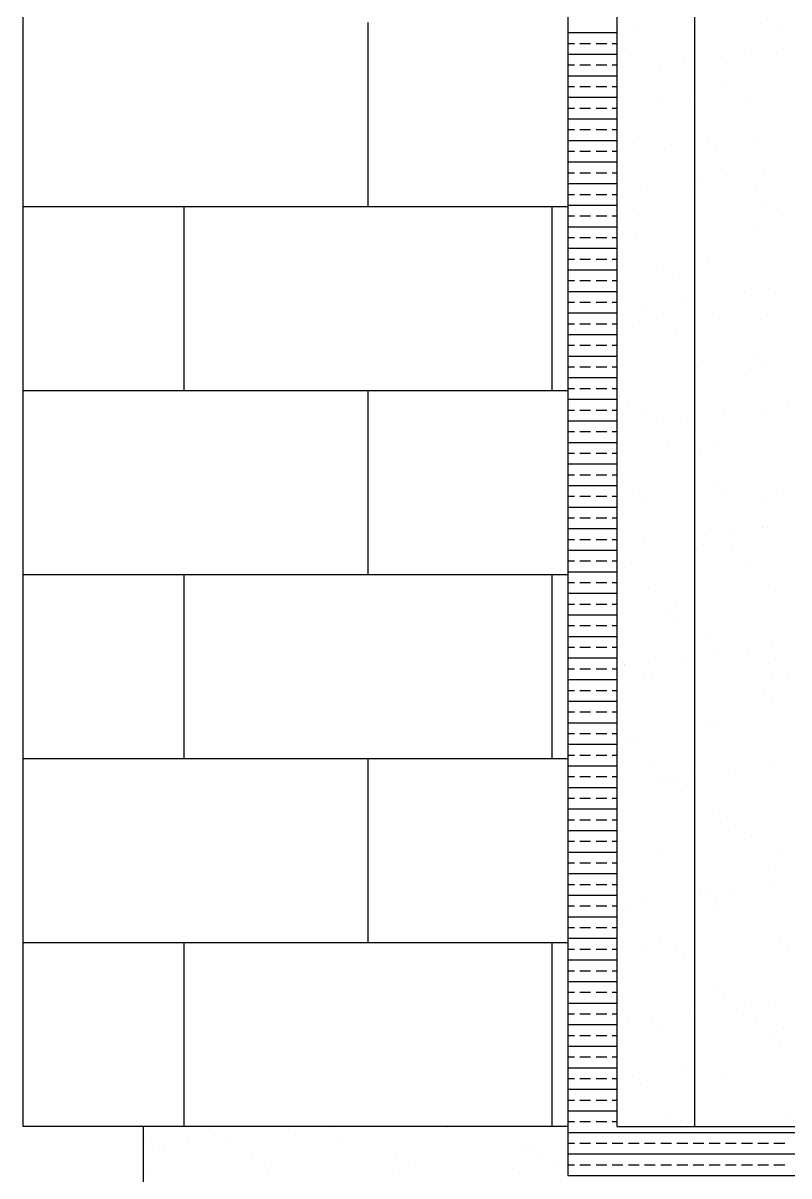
# Model space of a CAD drawing. Header units: metres. Extents: x -54 to 177, y -43 to 77.
# Drawn here: x 27.0703 to 27.3891, y 9.083 to 9.563 of the extents above; entities that cross this region are included whole.
import ezdxf

# ---------------------------------------------------------------- set-up
doc = ezdxf.new("R2010")
doc.units = ezdxf.units.M
doc.header["$LTSCALE"] = 2
doc.header["$MEASUREMENT"] = 0

# ---------------------------------------------------------------- blocks, each defined once
blk = doc.blocks.new('A$C64980A76')
at = {"color": 0}
for p, q in [((86.1857, 19.5578), (86.1857, 8.7976)), ((86.1857, 19.5578), (86.1857, 8.7976)), ((83.7697, 9.0143), (83.7697, 19.3411)), ((86.4024, 19.3411), (86.4024, 9.0143)), ((86.4024, 19.3411), (86.4024, 9.0143)), ((86.7466, 19.3634), (86.7466, 9.0143)), ((85.2996, 13.094), (85.2996, 13.91)), ((87.0384, 13.9056), (87.0384, 13.9056)), ((86.1857, 13.8654), (86.4024, 13.8654)), ((86.4805, 13.8788), (86.4805, 13.8788)), ((86.4805, 13.8788), (86.4805, 13.8788)), ((87.1157, 13.88), (87.1157, 13.88)), ((86.1857, 13.8175), (86.2144, 13.8175)), ((86.2383, 13.8175), (86.2861, 13.8175)), ((86.31, 13.8175), (86.3578, 13.8175)), ((86.3817, 13.8175), (86.4024, 13.8175)), ((86.1857, 13.7697), (86.4024, 13.7697)), ((86.4648, 13.7649), (86.4648, 13.7649)), ((86.4648, 13.7649), (86.4648, 13.7649)), ((86.8661, 13.758), (86.8661, 13.758)), ((86.9987, 13.7717), (86.9987, 13.7717)), ((87.1432, 13.7944), (87.1432, 13.7944)), ((86.1857, 13.7219), (86.2144, 13.7219)), ((86.2383, 13.7219), (86.2861, 13.7219)), ((86.31, 13.7219), (86.3578, 13.7219)), ((86.3817, 13.7219), (86.4024, 13.7219)), ((86.4252, 13.7265), (86.4252, 13.7265)), ((86.4252, 13.7265), (86.4252, 13.7265)), ((86.5941, 13.7221), (86.5941, 13.7221)), ((86.5941, 13.7221), (86.5941, 13.7221)), ((86.7003, 13.7361), (86.7003, 13.7361)), ((86.7003, 13.7361), (86.7003, 13.7361)), ((86.1857, 13.6741), (86.4024, 13.6741)), ((86.1857, 13.6263), (86.2144, 13.6263)), ((86.2383, 13.6263), (86.2861, 13.6263)), ((86.31, 13.6263), (86.3578, 13.6263)), ((86.3817, 13.6263), (86.4024, 13.6263)), ((86.8848, 13.6213), (86.8848, 13.6213)), ((86.1857, 13.5785), (86.4024, 13.5785)), ((86.6027, 13.5639), (86.6027, 13.5639)), ((86.6027, 13.5639), (86.6027, 13.5639)), ((86.7236, 13.5606), (86.7236, 13.5606)), ((86.7236, 13.5606), (86.7236, 13.5606)), ((86.9708, 13.5665), (86.9708, 13.5665)), ((86.1857, 13.5307), (86.2144, 13.5307)), ((86.2383, 13.5307), (86.2861, 13.5307)), ((86.31, 13.5307), (86.3578, 13.5307)), ((86.3817, 13.5307), (86.4024, 13.5307)), ((86.1857, 13.4829), (86.4024, 13.4829)), ((86.1857, 13.4351), (86.2144, 13.4351)), ((86.2383, 13.4351), (86.2861, 13.4351)), ((86.31, 13.4351), (86.3578, 13.4351)), ((86.3817, 13.4351), (86.4024, 13.4351)), ((86.1857, 13.3873), (86.4024, 13.3873)), ((86.4776, 13.3719), (86.4776, 13.3719)), ((86.4776, 13.3719), (86.4776, 13.3719)), ((86.6452, 13.368), (86.6452, 13.368)), ((86.6452, 13.368), (86.6452, 13.368)), ((86.8057, 13.3779), (86.8057, 13.3779)), ((86.8433, 13.3434), (86.8433, 13.3434)), ((87.0116, 13.3787), (87.0116, 13.3787)), ((86.1857, 13.3395), (86.2144, 13.3395)), ((86.1857, 13.2917), (86.4024, 13.2917)), ((86.2383, 13.3395), (86.2861, 13.3395)), ((86.31, 13.3395), (86.3578, 13.3395)), ((86.3817, 13.3395), (86.4024, 13.3395)), ((86.1857, 13.2438), (86.2144, 13.2438)), ((86.2383, 13.2438), (86.2861, 13.2438)), ((86.31, 13.2438), (86.3578, 13.2438)), ((86.3817, 13.2438), (86.4024, 13.2438)), ((87.0542, 13.2546), (87.0542, 13.2546)), ((86.1857, 13.196), (86.4024, 13.196)), ((86.7822, 13.2188), (86.7822, 13.2188)), ((86.8884, 13.2327), (86.8884, 13.2327)), ((86.1857, 13.1482), (86.2144, 13.1482)), ((86.2383, 13.1482), (86.2861, 13.1482)), ((86.31, 13.1482), (86.3578, 13.1482)), ((86.3817, 13.1482), (86.4024, 13.1482)), ((86.5051, 13.1823), (86.5051, 13.1823)), ((86.5051, 13.1823), (86.5051, 13.1823)), ((86.7364, 13.1676), (86.7364, 13.1676)), ((86.7364, 13.1676), (86.7364, 13.1676)), ((87.0208, 13.1808), (87.0208, 13.1808)), ((83.7697, 13.094), (86.1857, 13.094)), ((84.4837, 12.2781), (84.4837, 13.094)), ((86.1156, 12.2781), (86.1156, 13.094)), ((86.1857, 13.1004), (86.4024, 13.1004)), ((86.4143, 13.1093), (86.4143, 13.1093)), ((86.4143, 13.1093), (86.4143, 13.1093)), ((87.0495, 13.1105), (87.0495, 13.1105)), ((86.1857, 13.0526), (86.2144, 13.0526)), ((86.2383, 13.0526), (86.2861, 13.0526)), ((86.31, 13.0526), (86.3578, 13.0526)), ((86.3817, 13.0526), (86.4024, 13.0526)), ((86.5003, 13.0545), (86.5003, 13.0545)), ((86.5003, 13.0545), (86.5003, 13.0545)), ((87.1356, 13.0557), (87.1356, 13.0557)), ((86.1857, 13.0048), (86.4024, 13.0048)), ((86.4076, 13.0018), (86.4076, 13.0018)), ((86.4076, 13.0018), (86.4076, 13.0018)), ((87.0244, 12.9856), (87.0244, 12.9856)), ((86.1857, 12.957), (86.2144, 12.957)), ((86.2383, 12.957), (86.2861, 12.957)), ((86.31, 12.957), (86.3578, 12.957)), ((86.3817, 12.957), (86.4024, 12.957)), ((86.4905, 12.9788), (86.4905, 12.9788)), ((86.4905, 12.9788), (86.4905, 12.9788)), ((86.1857, 12.9092), (86.4024, 12.9092)), ((86.1857, 12.8614), (86.2144, 12.8614)), ((86.2383, 12.8614), (86.2861, 12.8614)), ((86.31, 12.8614), (86.3578, 12.8614)), ((86.3817, 12.8614), (86.4024, 12.8614)), ((86.81, 12.8572), (86.81, 12.8572)), ((86.1857, 12.8136), (86.4024, 12.8136)), ((86.6106, 12.8157), (86.6106, 12.8157)), ((86.6106, 12.8157), (86.6106, 12.8157)), ((86.6482, 12.7813), (86.6482, 12.7813)), ((86.6482, 12.7813), (86.6482, 12.7813)), ((86.1857, 12.7658), (86.2144, 12.7658)), ((86.2383, 12.7658), (86.2861, 12.7658)), ((86.31, 12.7658), (86.3578, 12.7658)), ((86.3817, 12.7658), (86.4024, 12.7658)), ((86.7493, 12.7745), (86.7493, 12.7745)), ((87.0764, 12.7293), (87.0764, 12.7293)), ((86.1857, 12.7179), (86.4024, 12.7179)), ((86.6932, 12.6789), (86.6932, 12.6789)), ((86.6932, 12.6789), (86.6932, 12.6789)), ((86.9703, 12.7154), (86.9703, 12.7154)), ((86.1857, 12.6701), (86.2144, 12.6701)), ((86.2383, 12.6701), (86.2861, 12.6701)), ((86.31, 12.6701), (86.3578, 12.6701)), ((86.3817, 12.6701), (86.4024, 12.6701)), ((86.4212, 12.6431), (86.4212, 12.6431)), ((86.4212, 12.6431), (86.4212, 12.6431)), ((86.5274, 12.6571), (86.5274, 12.6571)), ((86.5274, 12.6571), (86.5274, 12.6571)), ((86.1857, 12.6223), (86.4024, 12.6223)), ((86.5033, 12.5858), (86.5033, 12.5858)), ((86.5033, 12.5858), (86.5033, 12.5858)), ((86.579, 12.5985), (86.579, 12.5985)), ((86.579, 12.5985), (86.579, 12.5985)), ((86.8257, 12.6186), (86.8257, 12.6186)), ((87.0373, 12.5926), (87.0373, 12.5926)), ((86.1857, 12.5745), (86.2144, 12.5745)), ((86.1857, 12.5267), (86.4024, 12.5267)), ((86.2383, 12.5745), (86.2861, 12.5745)), ((86.31, 12.5745), (86.3578, 12.5745)), ((86.3817, 12.5745), (86.4024, 12.5745)), ((86.6651, 12.5437), (86.6651, 12.5437)), ((86.6651, 12.5437), (86.6651, 12.5437)), ((86.1857, 12.4789), (86.2144, 12.4789)), ((86.2383, 12.4789), (86.2861, 12.4789)), ((86.31, 12.4789), (86.3578, 12.4789)), ((86.3817, 12.4789), (86.4024, 12.4789)), ((86.1857, 12.4311), (86.4024, 12.4311)), ((87.0287, 12.4326), (87.0287, 12.4326)), ((86.1857, 12.3833), (86.2144, 12.3833)), ((86.2383, 12.3833), (86.2861, 12.3833)), ((86.31, 12.3833), (86.3578, 12.3833)), ((86.3817, 12.3833), (86.4024, 12.3833)), ((86.7621, 12.3815), (86.7621, 12.3815)), ((87.0663, 12.3981), (87.0663, 12.3981)), ((86.1857, 12.3355), (86.4024, 12.3355)), ((86.9747, 12.3464), (86.9747, 12.3464)), ((83.7697, 12.2781), (86.1857, 12.2781)), ((85.2996, 11.4622), (85.2996, 12.2781)), ((86.1857, 12.2877), (86.2144, 12.2877)), ((86.2383, 12.2877), (86.2861, 12.2877)), ((86.31, 12.2877), (86.3578, 12.2877)), ((86.3817, 12.2877), (86.4024, 12.2877)), ((86.1857, 12.2399), (86.4024, 12.2399)), ((86.4155, 12.2536), (86.4155, 12.2536)), ((86.4155, 12.2536), (86.4155, 12.2536)), ((86.4531, 12.2191), (86.4531, 12.2191)), ((86.4531, 12.2191), (86.4531, 12.2191)), ((86.1857, 12.192), (86.2144, 12.192)), ((86.2383, 12.192), (86.2861, 12.192)), ((86.31, 12.192), (86.3578, 12.192)), ((86.3817, 12.192), (86.4024, 12.192)), ((86.5162, 12.1927), (86.5162, 12.1927)), ((86.5162, 12.1927), (86.5162, 12.1927)), ((86.8813, 12.1755), (86.8813, 12.1755)), ((87.0501, 12.1996), (87.0501, 12.1996)), ((87.1583, 12.212), (87.1583, 12.212)), ((86.1857, 12.1442), (86.4024, 12.1442)), ((86.6093, 12.1397), (86.6093, 12.1397)), ((86.6093, 12.1397), (86.6093, 12.1397)), ((86.7154, 12.1537), (86.7154, 12.1537)), ((86.7154, 12.1537), (86.7154, 12.1537)), ((86.1857, 12.0964), (86.2144, 12.0964)), ((86.2383, 12.0964), (86.2861, 12.0964)), ((86.31, 12.0964), (86.3578, 12.0964)), ((86.3817, 12.0964), (86.4024, 12.0964)), ((86.7438, 12.0877), (86.7438, 12.0877)), ((86.7438, 12.0877), (86.7438, 12.0877)), ((86.1857, 12.0486), (86.4024, 12.0486)), ((86.6306, 12.0565), (86.6306, 12.0565)), ((86.6306, 12.0565), (86.6306, 12.0565)), ((86.8298, 12.0329), (86.8298, 12.0329)), ((86.1857, 12.0008), (86.2144, 12.0008)), ((86.2383, 12.0008), (86.2861, 12.0008)), ((86.31, 12.0008), (86.3578, 12.0008)), ((86.3817, 12.0008), (86.4024, 12.0008)), ((86.775, 11.9885), (86.775, 11.9885)), ((86.1857, 11.953), (86.4024, 11.953)), ((86.1857, 11.9052), (86.2144, 11.9052)), ((86.2383, 11.9052), (86.2861, 11.9052)), ((86.31, 11.9052), (86.3578, 11.9052)), ((86.3817, 11.9052), (86.4024, 11.9052)), ((86.8336, 11.8705), (86.8336, 11.8705)), ((86.1857, 11.8574), (86.4024, 11.8574)), ((86.1857, 11.8096), (86.2144, 11.8096)), ((86.2383, 11.8096), (86.2861, 11.8096)), ((86.31, 11.8096), (86.3578, 11.8096)), ((86.3817, 11.8096), (86.4024, 11.8096)), ((86.5042, 11.8345), (86.5042, 11.8345)), ((86.5042, 11.8345), (86.5042, 11.8345)), ((86.8712, 11.836), (86.8712, 11.836)), ((87.1395, 11.8356), (87.1395, 11.8356)), ((86.1857, 11.7618), (86.4024, 11.7618)), ((86.529, 11.7997), (86.529, 11.7997)), ((86.529, 11.7997), (86.529, 11.7997)), ((87.063, 11.8065), (87.063, 11.8065)), ((86.1857, 11.714), (86.2144, 11.714)), ((86.2383, 11.714), (86.2861, 11.714)), ((86.31, 11.714), (86.3578, 11.714)), ((86.3817, 11.714), (86.4024, 11.714)), ((86.1857, 11.6661), (86.4024, 11.6661)), ((87.0487, 11.6734), (87.0487, 11.6734)), ((87.0693, 11.6721), (87.0693, 11.6721)), ((86.1857, 11.6183), (86.2144, 11.6183)), ((86.2383, 11.6183), (86.2861, 11.6183)), ((86.31, 11.6183), (86.3578, 11.6183)), ((86.3817, 11.6183), (86.4024, 11.6183)), ((86.7973, 11.6363), (86.7973, 11.6363)), ((86.9035, 11.6503), (86.9035, 11.6503)), ((86.1857, 11.5705), (86.4024, 11.5705)), ((86.5203, 11.5998), (86.5203, 11.5998)), ((86.5203, 11.5998), (86.5203, 11.5998)), ((86.7878, 11.5954), (86.7878, 11.5954)), ((86.9085, 11.5769), (86.9085, 11.5769)), ((86.1857, 11.5227), (86.2144, 11.5227)), ((86.2383, 11.5227), (86.2861, 11.5227)), ((86.31, 11.5227), (86.3578, 11.5227)), ((86.3817, 11.5227), (86.4024, 11.5227)), ((86.9946, 11.5221), (86.9946, 11.5221)), ((83.7697, 11.4622), (86.1857, 11.4622)), ((84.4837, 10.6462), (84.4837, 11.4622)), ((86.1156, 10.6462), (86.1156, 11.4622)), ((86.1857, 11.4749), (86.4024, 11.4749)), ((86.4355, 11.4944), (86.4355, 11.4944)), ((86.4355, 11.4944), (86.4355, 11.4944)), ((86.1857, 11.4271), (86.2144, 11.4271)), ((86.2383, 11.4271), (86.2861, 11.4271)), ((86.31, 11.4271), (86.3578, 11.4271)), ((86.3817, 11.4271), (86.4024, 11.4271)), ((86.5419, 11.4067), (86.5419, 11.4067)), ((86.5419, 11.4067), (86.5419, 11.4067)), ((87.0758, 11.4135), (87.0758, 11.4135)), ((86.1857, 11.3793), (86.4024, 11.3793)), ((86.1857, 11.3315), (86.2144, 11.3315)), ((86.2383, 11.3315), (86.2861, 11.3315)), ((86.31, 11.3315), (86.3578, 11.3315)), ((86.3817, 11.3315), (86.4024, 11.3315)), ((86.6385, 11.3083), (86.6385, 11.3083)), ((86.6385, 11.3083), (86.6385, 11.3083)), ((86.669, 11.3237), (86.669, 11.3237)), ((86.669, 11.3237), (86.669, 11.3237)), ((86.1857, 11.2837), (86.4024, 11.2837)), ((86.6761, 11.2739), (86.6761, 11.2739)), ((86.6761, 11.2739), (86.6761, 11.2739)), ((86.1857, 11.2359), (86.2144, 11.2359)), ((86.2383, 11.2359), (86.2861, 11.2359)), ((86.31, 11.2359), (86.3578, 11.2359)), ((86.3817, 11.2359), (86.4024, 11.2359)), ((86.8007, 11.2024), (86.8007, 11.2024)), ((86.1857, 11.1881), (86.4024, 11.1881)), ((87.0916, 11.1469), (87.0916, 11.1469)), ((86.1857, 11.1402), (86.2144, 11.1402)), ((86.2383, 11.1402), (86.2861, 11.1402)), ((86.31, 11.1402), (86.3578, 11.1402)), ((86.3817, 11.1402), (86.4024, 11.1402)), ((86.7083, 11.0964), (86.7083, 11.0964)), ((86.7083, 11.0964), (86.7083, 11.0964)), ((86.8536, 11.1112), (86.8536, 11.1112)), ((86.9854, 11.1329), (86.9854, 11.1329)), ((86.1857, 11.0924), (86.4024, 11.0924)), ((86.1857, 11.0446), (86.2144, 11.0446)), ((86.2383, 11.0446), (86.2861, 11.0446)), ((86.31, 11.0446), (86.3578, 11.0446)), ((86.3817, 11.0446), (86.4024, 11.0446)), ((86.4363, 11.0606), (86.4363, 11.0606)), ((86.4363, 11.0606), (86.4363, 11.0606)), ((86.438, 11.065), (86.438, 11.065)), ((86.438, 11.065), (86.438, 11.065)), ((86.5425, 11.0746), (86.5425, 11.0746)), ((86.5425, 11.0746), (86.5425, 11.0746)), ((87.0733, 11.0661), (87.0733, 11.0661)), ((86.1857, 10.9968), (86.4024, 10.9968)), ((86.5241, 11.0102), (86.5241, 11.0102)), ((86.5241, 11.0102), (86.5241, 11.0102)), ((86.5547, 11.0136), (86.5547, 11.0136)), ((86.5547, 11.0136), (86.5547, 11.0136)), ((87.0887, 11.0204), (87.0887, 11.0204)), ((87.1593, 11.0113), (87.1593, 11.0113)), ((86.1857, 10.949), (86.2144, 10.949)), ((86.2383, 10.949), (86.2861, 10.949)), ((86.31, 10.949), (86.3578, 10.949)), ((86.3817, 10.949), (86.4024, 10.949)), ((86.1857, 10.9012), (86.4024, 10.9012)), ((87.0566, 10.9252), (87.0566, 10.9252)), ((87.0942, 10.8907), (87.0942, 10.8907)), ((86.1857, 10.8534), (86.2144, 10.8534)), ((86.2383, 10.8534), (86.2861, 10.8534)), ((86.31, 10.8534), (86.3578, 10.8534)), ((86.3817, 10.8534), (86.4024, 10.8534)), ((86.1857, 10.8056), (86.4024, 10.8056)), ((86.8135, 10.8093), (86.8135, 10.8093)), ((86.8337, 10.8129), (86.8337, 10.8129)), ((86.1857, 10.7578), (86.2144, 10.7578)), ((86.2383, 10.7578), (86.2861, 10.7578)), ((86.31, 10.7578), (86.3578, 10.7578)), ((86.3817, 10.7578), (86.4024, 10.7578)), ((86.4434, 10.7462), (86.4434, 10.7462)), ((86.4434, 10.7462), (86.4434, 10.7462)), ((86.1857, 10.71), (86.4024, 10.71)), ((86.481, 10.7117), (86.481, 10.7117)), ((86.481, 10.7117), (86.481, 10.7117)), ((83.7697, 10.6462), (86.1857, 10.6462)), ((85.2996, 9.8303), (85.2996, 10.6462)), ((86.1857, 10.6622), (86.2144, 10.6622)), ((86.2383, 10.6622), (86.2861, 10.6622)), ((86.31, 10.6622), (86.3578, 10.6622)), ((86.3817, 10.6622), (86.4024, 10.6622)), ((86.1857, 10.6144), (86.4024, 10.6144)), ((86.5676, 10.6206), (86.5676, 10.6206)), ((86.5676, 10.6206), (86.5676, 10.6206)), ((86.8964, 10.5931), (86.8964, 10.5931)), ((87.1015, 10.6274), (87.1015, 10.6274)), ((86.1857, 10.5665), (86.2144, 10.5665)), ((86.2383, 10.5665), (86.2861, 10.5665)), ((86.31, 10.5665), (86.3578, 10.5665)), ((86.3817, 10.5665), (86.4024, 10.5665)), ((86.6028, 10.5542), (86.6028, 10.5542)), ((86.6028, 10.5542), (86.6028, 10.5542)), ((86.6244, 10.5572), (86.6244, 10.5572)), ((86.6244, 10.5572), (86.6244, 10.5572)), ((86.6584, 10.5491), (86.6584, 10.5491)), ((86.6584, 10.5491), (86.6584, 10.5491)), ((86.7306, 10.5712), (86.7306, 10.5712)), ((86.7306, 10.5712), (86.7306, 10.5712)), ((86.1857, 10.5187), (86.4024, 10.5187)), ((86.6888, 10.4994), (86.6888, 10.4994)), ((86.6888, 10.4994), (86.6888, 10.4994)), ((86.1857, 10.4709), (86.2144, 10.4709)), ((86.2383, 10.4709), (86.2861, 10.4709)), ((86.31, 10.4709), (86.3578, 10.4709)), ((86.3817, 10.4709), (86.4024, 10.4709)), ((86.1857, 10.4231), (86.4024, 10.4231)), ((86.8264, 10.4163), (86.8264, 10.4163)), ((86.1857, 10.3753), (86.2144, 10.3753)), ((86.1857, 10.3275), (86.4024, 10.3275)), ((86.2383, 10.3753), (86.2861, 10.3753)), ((86.31, 10.3753), (86.3578, 10.3753)), ((86.3817, 10.3753), (86.4024, 10.3753)), ((86.8615, 10.3631), (86.8615, 10.3631)), ((86.8991, 10.3286), (86.8991, 10.3286)), ((86.1857, 10.2797), (86.2144, 10.2797)), ((86.2383, 10.2797), (86.2861, 10.2797)), ((86.31, 10.2797), (86.3578, 10.2797)), ((86.3817, 10.2797), (86.4024, 10.2797)), ((86.9985, 10.3021), (86.9985, 10.3021)), ((86.1857, 10.2319), (86.4024, 10.2319)), ((86.5804, 10.2275), (86.5804, 10.2275)), ((86.5804, 10.2275), (86.5804, 10.2275)), ((87.1144, 10.2343), (87.1144, 10.2343)), ((86.1857, 10.1841), (86.2144, 10.1841)), ((86.2383, 10.1841), (86.2861, 10.1841)), ((86.31, 10.1841), (86.3578, 10.1841)), ((86.3817, 10.1841), (86.4024, 10.1841)), ((86.1857, 10.1363), (86.4024, 10.1363)), ((87.0765, 10.166), (87.0765, 10.166)), ((86.1857, 10.0885), (86.2144, 10.0885)), ((86.2383, 10.0885), (86.2861, 10.0885)), ((86.31, 10.0885), (86.3578, 10.0885)), ((86.3817, 10.0885), (86.4024, 10.0885)), ((87.0845, 10.0897), (87.0845, 10.0897)), ((86.1857, 10.0406), (86.4024, 10.0406)), ((86.7675, 10.0434), (86.7675, 10.0434)), ((86.8125, 10.0539), (86.8125, 10.0539)), ((86.8392, 10.0232), (86.8392, 10.0232)), ((86.9187, 10.0678), (86.9187, 10.0678)), ((86.1857, 9.9928), (86.2144, 9.9928)), ((86.2383, 9.9928), (86.2861, 9.9928)), ((86.31, 9.9928), (86.3578, 9.9928)), ((86.3817, 9.9928), (86.4024, 9.9928)), ((86.4633, 9.987), (86.4633, 9.987)), ((86.4633, 9.987), (86.4633, 9.987)), ((86.5354, 10.0174), (86.5354, 10.0174)), ((86.5354, 10.0174), (86.5354, 10.0174)), ((86.8535, 9.9886), (86.8535, 9.9886)), ((86.1857, 9.945), (86.4024, 9.945)), ((86.1857, 9.8972), (86.2144, 9.8972)), ((86.2383, 9.8972), (86.2861, 9.8972)), ((86.31, 9.8972), (86.3578, 9.8972)), ((86.3817, 9.8972), (86.4024, 9.8972)), ((83.7697, 9.8303), (86.1857, 9.8303)), ((84.4837, 9.0143), (84.4837, 9.8303)), ((86.1156, 9.0143), (86.1156, 9.8303)), ((86.1857, 9.8494), (86.4024, 9.8494)), ((86.5933, 9.8345), (86.5933, 9.8345)), ((86.5933, 9.8345), (86.5933, 9.8345)), ((87.1272, 9.8413), (87.1272, 9.8413)), ((86.1857, 9.8016), (86.2144, 9.8016)), ((86.2383, 9.8016), (86.2861, 9.8016)), ((86.31, 9.8016), (86.3578, 9.8016)), ((86.3817, 9.8016), (86.4024, 9.8016)), ((86.528, 9.7901), (86.528, 9.7901)), ((86.528, 9.7901), (86.528, 9.7901)), ((86.6664, 9.8009), (86.6664, 9.8009)), ((86.6664, 9.8009), (86.6664, 9.8009)), ((86.704, 9.7665), (86.704, 9.7665)), ((86.704, 9.7665), (86.704, 9.7665)), ((87.1632, 9.7913), (87.1632, 9.7913)), ((86.1857, 9.7538), (86.4024, 9.7538)), ((86.1857, 9.706), (86.2144, 9.706)), ((86.2383, 9.706), (86.2861, 9.706)), ((86.31, 9.706), (86.3578, 9.706)), ((86.3817, 9.706), (86.4024, 9.706)), ((86.1857, 9.6582), (86.4024, 9.6582)), ((86.8521, 9.6302), (86.8521, 9.6302)), ((86.1857, 9.6104), (86.2144, 9.6104)), ((86.1857, 9.5626), (86.4024, 9.5626)), ((86.2383, 9.6104), (86.2861, 9.6104)), ((86.31, 9.6104), (86.3578, 9.6104)), ((86.3817, 9.6104), (86.4024, 9.6104)), ((86.8814, 9.6038), (86.8814, 9.6038)), ((87.1067, 9.5644), (87.1067, 9.5644)), ((86.1857, 9.5147), (86.2144, 9.5147)), ((86.2383, 9.5147), (86.2861, 9.5147)), ((86.31, 9.5147), (86.3578, 9.5147)), ((86.3817, 9.5147), (86.4024, 9.5147)), ((86.7235, 9.514), (86.7235, 9.514)), ((86.7235, 9.514), (86.7235, 9.514)), ((86.9323, 9.5326), (86.9323, 9.5326)), ((87.0005, 9.5505), (87.0005, 9.5505)), ((86.1857, 9.4669), (86.4024, 9.4669)), ((86.4515, 9.4782), (86.4515, 9.4782)), ((86.4515, 9.4782), (86.4515, 9.4782)), ((86.5576, 9.4922), (86.5576, 9.4922)), ((86.5576, 9.4922), (86.5576, 9.4922)), ((87.0183, 9.4778), (87.0183, 9.4778)), ((86.1857, 9.4191), (86.2144, 9.4191)), ((86.2383, 9.4191), (86.2861, 9.4191)), ((86.31, 9.4191), (86.3578, 9.4191)), ((86.3817, 9.4191), (86.4024, 9.4191)), ((86.6061, 9.4414), (86.6061, 9.4414)), ((86.6061, 9.4414), (86.6061, 9.4414)), ((87.0845, 9.4178), (87.0845, 9.4178)), ((87.1401, 9.4483), (87.1401, 9.4483)), ((86.1857, 9.3713), (86.4024, 9.3713)), ((87.1221, 9.3833), (87.1221, 9.3833)), ((86.1857, 9.3235), (86.2144, 9.3235)), ((86.2383, 9.3235), (86.2861, 9.3235)), ((86.31, 9.3235), (86.3578, 9.3235)), ((86.3817, 9.3235), (86.4024, 9.3235)), ((86.1857, 9.2757), (86.4024, 9.2757)), ((86.6927, 9.2793), (86.6927, 9.2793)), ((86.6927, 9.2793), (86.6927, 9.2793)), ((86.1857, 9.2279), (86.2144, 9.2279)), ((86.2383, 9.2279), (86.2861, 9.2279)), ((86.31, 9.2279), (86.3578, 9.2279)), ((86.3817, 9.2279), (86.4024, 9.2279)), ((86.4713, 9.2388), (86.4713, 9.2388)), ((86.4713, 9.2388), (86.4713, 9.2388)), ((86.5088, 9.2043), (86.5088, 9.2043)), ((86.5088, 9.2043), (86.5088, 9.2043)), ((86.8649, 9.2372), (86.8649, 9.2372)), ((86.1857, 9.1801), (86.4024, 9.1801)), ((86.1857, 9.1323), (86.2144, 9.1323)), ((86.2383, 9.1323), (86.2861, 9.1323)), ((86.31, 9.1323), (86.3578, 9.1323)), ((86.3817, 9.1323), (86.4024, 9.1323)), ((86.1857, 9.0845), (86.4024, 9.0845)), ((86.619, 9.0484), (86.619, 9.0484)), ((86.619, 9.0484), (86.619, 9.0484)), ((87.1529, 9.0552), (87.1529, 9.0552)), ((86.1857, 9.0143), (83.7697, 9.0143)), ((84.302, 9.0143), (84.302, 7.7649)), ((84.5971, 9.0043), (84.5971, 9.0043)), ((84.9458, 9.0024), (84.9458, 9.0024)), ((85.131, 9.0111), (85.131, 9.0111)), ((85.6528, 9.0086), (85.6528, 9.0086)), ((86.1857, 9.0367), (86.2144, 9.0367)), ((86.2383, 9.0367), (86.2861, 9.0367)), ((86.31, 9.0367), (86.3578, 9.0367)), ((86.3817, 9.0367), (86.4024, 9.0367)), ((86.4024, 9.0143), (89.7682, 9.0143)), ((86.4024, 9.0143), (89.7682, 9.0143)), ((86.4618, 9.0206), (86.4618, 9.0206)), ((86.4618, 9.0206), (86.4618, 9.0206)), ((86.6863, 9.0417), (86.6863, 9.0417)), ((86.6863, 9.0417), (86.6863, 9.0417)), ((87.097, 9.0218), (87.097, 9.0218)), ((84.3383, 8.9624), (84.3383, 8.9624)), ((84.6688, 8.9659), (84.6688, 8.9659)), ((86.1857, 8.9888), (89.7682, 8.9888)), ((84.3759, 8.9279), (84.3759, 8.9279)), ((84.3967, 8.9301), (84.3967, 8.9301)), ((84.5029, 8.9441), (84.5029, 8.9441)), ((84.7864, 8.8971), (84.7864, 8.8971)), ((85.1666, 8.9443), (85.1666, 8.9443)), ((85.4217, 8.8982), (85.4217, 8.8982)), ((85.9828, 8.9373), (85.9828, 8.9373)), ((86.0204, 8.9029), (86.0204, 8.9029)), ((86.0569, 8.8994), (86.0569, 8.8994)), ((86.1857, 8.941), (86.2144, 8.941)), ((86.2383, 8.941), (86.2861, 8.941)), ((86.31, 8.941), (86.3578, 8.941)), ((86.3817, 8.941), (86.4295, 8.941)), ((86.4534, 8.941), (86.5012, 8.941)), ((86.5251, 8.941), (86.5729, 8.941)), ((86.5968, 8.941), (86.6446, 8.941)), ((86.6686, 8.941), (86.7164, 8.941)), ((86.7403, 8.941), (86.7881, 8.941)), ((86.812, 8.941), (86.8598, 8.941)), ((86.8837, 8.941), (86.9315, 8.941)), ((86.9554, 8.941), (87.0032, 8.941)), ((87.0271, 8.941), (87.0749, 8.941)), ((87.0988, 8.941), (87.1466, 8.941)), ((86.1429, 8.8446), (86.1429, 8.8446)), ((86.1857, 8.8932), (89.7682, 8.8932)), ((86.1857, 8.8454), (86.2144, 8.8454)), ((86.2383, 8.8454), (86.2861, 8.8454)), ((86.31, 8.8454), (86.3578, 8.8454)), ((86.3817, 8.8454), (86.4295, 8.8454)), ((86.4534, 8.8454), (86.5012, 8.8454)), ((86.5251, 8.8454), (86.5729, 8.8454)), ((86.5968, 8.8454), (86.6446, 8.8454)), ((86.6686, 8.8454), (86.7164, 8.8454)), ((86.7403, 8.8454), (86.7881, 8.8454)), ((86.812, 8.8454), (86.8598, 8.8454)), ((86.8837, 8.8454), (86.9315, 8.8454)), ((86.9554, 8.8454), (87.0032, 8.8454)), ((87.0271, 8.8454), (87.0749, 8.8454)), ((87.0988, 8.8454), (87.1466, 8.8454)), ((84.3341, 8.8025), (84.3341, 8.8025)), ((84.8559, 8.8), (84.8559, 8.8)), ((84.8724, 8.8423), (84.8724, 8.8423)), ((85.4069, 8.8199), (85.4069, 8.8199)), ((85.5077, 8.8434), (85.5077, 8.8434)), ((85.9408, 8.8267), (85.9408, 8.8267)), ((86.1857, 8.7976), (89.7682, 8.7976)), ((86.1857, 8.7976), (89.7682, 8.7976))]:
    blk.add_line(p, q, dxfattribs=at)

msp = doc.modelspace()

# ---------------------------------------------------------------- block references
at = {"xscale": 0.0939071323985137, "yscale": 0.0939071323985137, "zscale": 0.0939071323985137, "rotation": 359.9999780247499}
msp.add_blockref('A$C64980A76', (19.2037, 8.25697), dxfattribs=at)

doc.saveas('drawing.dxf')
